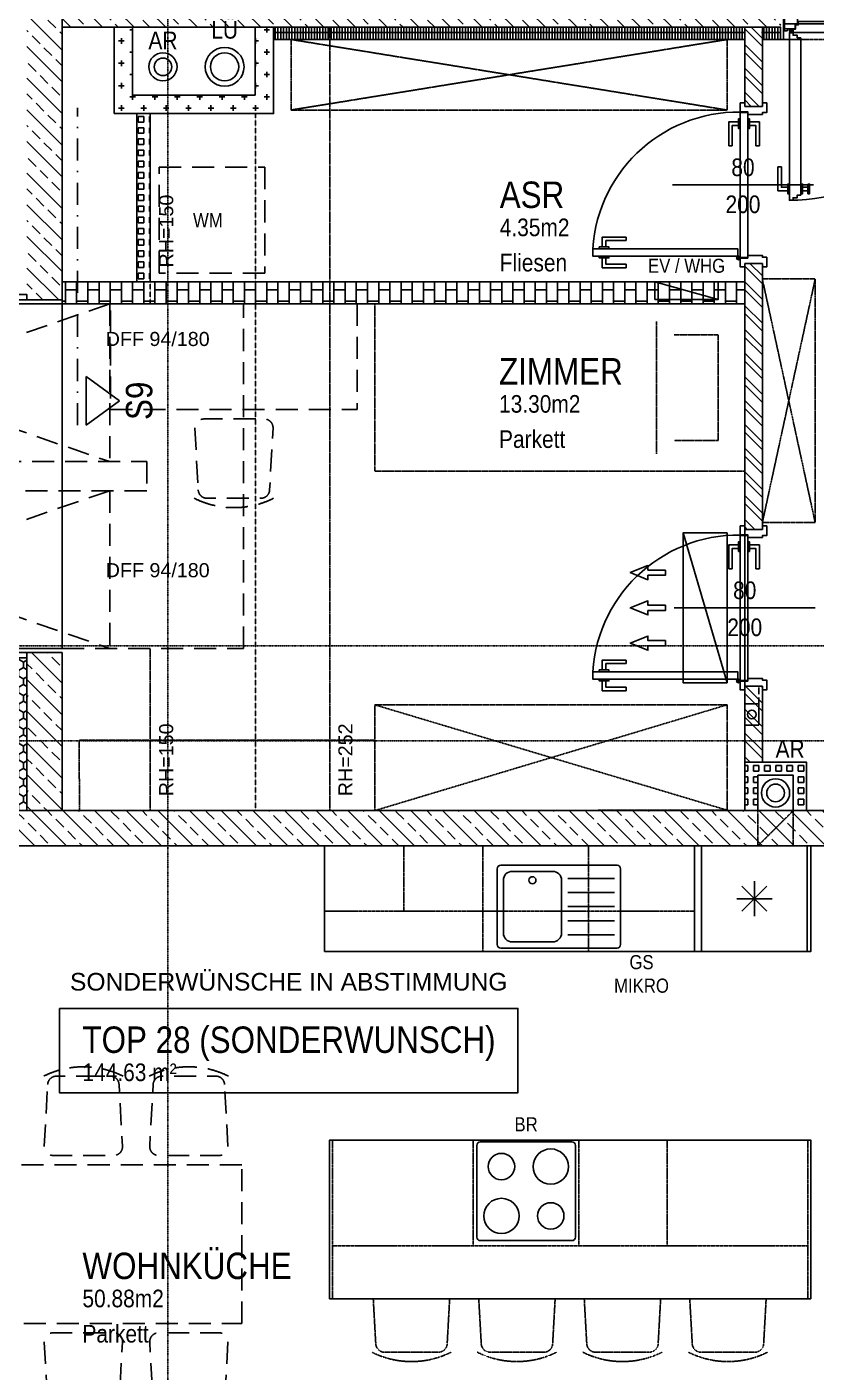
# Model space of a CAD drawing. Header units: millimetres. Extents: x -13147 to 51584, y -41547 to 69958.
# Drawn here: x 35555 to 40035, y -10006 to -2374 of the extents above; entities that cross this region are included whole.
import ezdxf
from ezdxf.enums import TextEntityAlignment as Align

# ---------------------------------------------------------------- set-up
doc = ezdxf.new("R2010")
doc.units = ezdxf.units.MM
for name, pattern in [('DASHDOT', [1, 0.5, -0.25, 0, -0.25]), ('HIDDEN', [0.375, 0.25, -0.125]), ('HIDDEN2', [0.1875, 0.125, -0.0625]), ('STRICHPUNKT', [1, 0.5, -0.25, 0, -0.25]), ('STRICHPUNKTX2', [2, 1, -0.5, 0, -0.5])]:
    doc.linetypes.add(name, pattern=pattern)
for name, color, linetype in [('00_HLP---------M0', 251, 'Continuous'), ('00_HLP-G00-L05-M0', 6, 'Continuous'), ('01-ANS-G00-L05-M0', 251, 'Continuous'), ('01-SCH-G00-L05-M0', 251, 'STRICHPUNKTX2'), ('01-TXT---------M0', 251, 'Continuous'), ('01-TXT---------PP', 1, 'Continuous'), ('01-TXT-G00-L05-M0', 1, 'Continuous'), ('02-AXO-G00-L05-M0', 251, 'STRICHPUNKT'), ('02-FIL-G00-L05-LILA', 251, 'Continuous'), ('02-FIL-G00-L05-ORANGE', 251, 'Continuous'), ('02-FIL-G00-L05-STB', 251, 'Continuous'), ('02-HID---------M0', 251, 'HIDDEN2'), ('02-HID-G00-L05-M0', 251, 'HIDDEN2'), ('02-TWA---------M0', 251, 'Continuous'), ('02-TWA-G00-L05-M0', 251, 'Continuous'), ('02-ZWA---------M0', 251, 'Continuous'), ('02-ZWA-G00-L05-M0', 251, 'Continuous'), ('03-ANS-G00-L05-M0', 251, 'Continuous'), ('03-SYM-G00-L05-M0', 251, 'Continuous'), ('04-STO---------M0', 251, 'Continuous'), ('04-SYM---------EP', 251, 'Continuous'), ('04-SYM-G00-L05-EP', 251, 'Continuous'), ('04-TXT-G00-L05-M0', 251, 'Continuous'), ('05-STO---------M0', 251, 'Continuous'), ('05-STO--------M0', 251, 'Continuous'), ('05-SYM---------M0', 251, 'Continuous'), ('05-SYM--------M0', 251, 'Continuous'), ('05-SYM-G00-L05-M0', 251, 'Continuous'), ('05-TXT--------M0', 251, 'Continuous'), ('05-TXT-G00-L05-M0', 251, 'Continuous'), ('05_HLP---------M0', 251, 'Continuous'), ('07-SAN---------M0', 251, 'Continuous'), ('07-SAN-G00-L05-FBHZG-EVERT', 251, 'Continuous'), ('07-SAN-G00-L05-KLIMA', 8, 'Continuous'), ('07-SAN-G00-L05-Küche', 251, 'Continuous'), ('07-SAN-G00-L05-M0', 251, 'Continuous'), ('07-SYM-G00-L05-M0', 251, 'STRICHPUNKT'), ('07-TXT---------M0', 251, 'Continuous'), ('07_MOB-G00-L05-M0', 251, 'HIDDEN2')]:
    doc.layers.add(name, color=color, linetype=linetype)
doc.styles.add('ARIAL', font='arial.ttf', dxfattribs={"width": 0.85})
doc.styles.get("Standard").update_dxf_attribs({"font": 'arial.ttf'})
pattern_1 = [(135, (-38458.13, -45395.47), (-89.80256, -89.80256), []), (135, (-38458.13, -45305.67), (-89.80256, -89.80256), [63.5, -31.75])]
pattern_2 = [(90, (-38458.126, -45395.47), (-31.75, -7e-10), [31.75, -31.75]), (180, (-38458.126, -45395.47), (7e-10, -31.75), [31.75, -31.75])]
pattern_3 = [(135, (-38458.13, -45395.47), (-67.35192, -67.35192), []), (135, (-38458.13, -45350.57), (-67.35192, -67.35192), [])]

# ---------------------------------------------------------------- blocks, each defined once
blk = doc.blocks.new('WET')
at = {"layer": '02-TWA---------M0'}
for points in [[(-0.53, 0), (-0.53, 0.2)], [(0.53, 0), (0.53, 0.2)]]:
    blk.add_lwpolyline(points, dxfattribs=at)
at = {"layer": '02-ZWA---------M0'}
for points in [[(-0.53, 0), (-0.53, -0.07)], [(0.53, 0), (0.53, -0.07)]]:
    blk.add_lwpolyline(points, dxfattribs=at)
at = {"layer": '05-STO---------M0'}
for points in [[(-0.525, 0.058), (-0.505, 0.058), (-0.505, 0.063, 0.414214), (-0.51, 0.068), (-0.53, 0.068)], [(0.525, 0.058), (0.505, 0.058), (0.505, 0.063, -0.414214), (0.51, 0.068), (0.53, 0.068)], [(-0.525, -0.01), (-0.505, -0.01), (-0.505, -0.015, -0.414214), (-0.51, -0.02), (-0.53, -0.02)], [(0.525, -0.01), (0.505, -0.01), (0.505, -0.015, 0.414214), (0.51, -0.02), (0.53, -0.02)]]:
    blk.add_lwpolyline(points, format="xyb", close=True, dxfattribs=at)
for points in [[(-0.464, -0.01), (-0.525, -0.01), (-0.525, 0.058), (-0.45, 0.058), (-0.45, 0.058), (-0.45, 0.058), (-0.45, 0.0195), (-0.464, 0.0195), (-0.464, -0.01)], [(0.464, -0.01), (0.525, -0.01), (0.525, 0.058), (0.45, 0.058), (0.45, 0.058), (0.45, 0.058), (0.45, 0.0195), (0.464, 0.0195), (0.464, -0.01)]]:
    blk.add_lwpolyline(points, dxfattribs=at)
at = {"layer": '05-SYM---------M0'}
for p, q in [((-0.422, -0.908), (-0.392, -0.908)), ((-0.422, -0.928), (-0.392, -0.928))]:
    blk.add_line(p, q, dxfattribs=at)
for points in [[(0.53, 0.018), (-0.53, 0.018)], [(-0.432, -0.061), (-0.432, -0.061), (-0.452, -0.061), (-0.452, -0.046), (-0.476, -0.046), (-0.476, -0.032), (-0.496, -0.032), (-0.496, -0.982), (-0.476, -0.982), (-0.476, -0.968), (-0.452, -0.968), (-0.452, -0.953), (-0.432, -0.953), (-0.432, -0.061)], [(-0.491, -0.021), (-0.481, -0.021)], [(-0.486, -0.026), (-0.486, -0.016)], [(-0.506, -0.928), (-0.562, -0.928), (-0.562, -0.793)], [(-0.542, -0.793), (-0.562, -0.793)], [(-0.506, -0.908), (-0.542, -0.908), (-0.542, -0.793)], [(-0.496, -0.9455), (-0.506, -0.9455), (-0.506, -0.8905), (-0.496, -0.8905)], [(-0.432, -0.9455), (-0.422, -0.9455), (-0.422, -0.8905), (-0.432, -0.8905)], [(-0.392, -0.9455), (-0.382, -0.9455), (-0.382, -0.8905), (-0.392, -0.8905)], [(-0.392, -0.9455), (-0.392, -0.8905)]]:
    blk.add_lwpolyline(points, dxfattribs=at)
blk.add_circle((-0.486, -0.021), 0.01, dxfattribs=at)
blk.add_arc((-0.486, -0.021), 0.9611, 269.40381, 0.65581, dxfattribs=at)
at = {"layer": '05_HLP---------M0'}
for p, q in [((0.401, 0.043), (0.401, 0.073)), ((0.421, 0.043), (0.421, 0.073))]:
    blk.add_line(p, q, dxfattribs=at)
for points in [[(0.4385, 0.073), (0.4385, 0.083), (0.3835, 0.083), (0.3835, 0.073)], [(-0.446, 0.033), (-0.446, 0.033), (-0.446, 0.013), (-0.461, 0.013), (-0.461, -0.011), (-0.475, -0.011), (-0.475, -0.031), (0.475, -0.031), (0.475, -0.011), (0.461, -0.011), (0.461, 0.013), (0.446, 0.013), (0.446, 0.033), (-0.446, 0.033)], [(0.4385, 0.073), (0.3835, 0.073)], [(0.4385, 0.033), (0.4385, 0.043), (0.3835, 0.043), (0.3835, 0.033)], [(0.421, -0.041), (0.421, -0.097), (0.286, -0.097)], [(0.401, -0.041), (0.401, -0.077), (0.286, -0.077)], [(0.4385, -0.031), (0.4385, -0.041), (0.3835, -0.041), (0.3835, -0.031)], [(0.286, -0.077), (0.286, -0.097)]]:
    blk.add_lwpolyline(points, dxfattribs=at)
blk = doc.blocks.new('01-SQM')
at = {"layer": '01-TXT---------M0', "color": 1, "style": 'ARIAL', "width": 0.85}
blk.add_attdef('ROOM', (0, 0), '', height=0.15, dxfattribs=at)
blk.add_attdef('AREA', text='', height=0.1, dxfattribs=at).set_placement((0, -0.06), align=Align.TOP_LEFT)
at = {"layer": '01-TXT---------PP', "color": 1, "style": 'ARIAL', "width": 0.85}
blk.add_attdef('NR', text='', height=0.15, dxfattribs=at).set_placement((-0.1173, 0), align=Align.RIGHT)
blk.add_attdef('FLOOR', text='', height=0.1, dxfattribs=at).set_placement((0, -0.26), align=Align.TOP_LEFT)
blk = doc.blocks.new('DFF_94_Doppelt')
at = {"layer": '00_HLP---------M0'}
for points in [[(0, 0.98), (0, 0.04)], [(0, 0.04), (0, -0.04)], [(0, -0.98), (0, -0.04)]]:
    blk.add_lwpolyline(points, dxfattribs=at)
at = {"layer": '02-HID---------M0'}
for points in [[(0.27, 0.9775), (-1.0302, 0.53), (0.27, 0.0825)], [(0, -0.9775), (1.03, -0.9775), (1.03, 0.9775), (0, 0.9775)], [(0.27, 0.9775), (0.27, 0.0825)], [(-0.3575, 0.0825), (0.48, 0.0825), (0.48, -0.0825), (-0.3575, -0.0825)], [(0.27, -0.0825), (-1.0302, -0.53), (0.27, -0.9775)], [(0.27, -0.0825), (0.27, -0.9775)]]:
    blk.add_lwpolyline(points, dxfattribs=at)
at = {"layer": '02-TWA---------M0'}
for points in [[(-0.2, 1), (0, 1)], [(-0.2, -1), (0, -1)]]:
    blk.add_lwpolyline(points, dxfattribs=at)
at = {"layer": '02-ZWA---------M0'}
for points in [[(-0.58, 0.9775), (0, 0.9775)], [(-0.58, 0.0825), (-0.3575, 0.0825), (-0.3575, -0.0825), (-0.58, -0.0825)], [(-0.58, -0.9775), (0, -0.9775)]]:
    blk.add_lwpolyline(points, dxfattribs=at)
blk.add_lwpolyline([(-0.58, 0.06), (-0.38, 0.06), (-0.38, -0.06), (-0.58, -0.06)], close=True, dxfattribs=at)
at = {"layer": '04-STO---------M0'}
for points in [[(-0.61, 0.955), (-0.61, 0.895), (-0.735, 0.895), (-0.735, 1.015), (-0.7, 1.015), (-0.7, 1), (-0.65, 1), (-0.65, 0.955), (-0.61, 0.955)], [(-0.58, 1), (-0.58, 1.03), (-0.7, 1.03), (-0.7, 1)], [(-0.58, 1), (-0.58, 0.955), (-0.65, 0.955), (-0.65, 1)], [(-0.61, 0.105), (-0.61, 0.165), (-0.735, 0.165), (-0.735, 0.045), (-0.7, 0.045), (-0.7, 0.06), (-0.65, 0.06), (-0.65, 0.105), (-0.61, 0.105)], [(-0.58, 0.06), (-0.58, 0.105), (-0.65, 0.105), (-0.65, 0.06)], [(-0.58, 0.06), (-0.58, 0.03), (-0.7, 0.03), (-0.7, 0.06)], [(-0.61, -0.105), (-0.61, -0.165), (-0.735, -0.165), (-0.735, -0.045), (-0.7, -0.045), (-0.7, -0.06), (-0.65, -0.06), (-0.65, -0.105), (-0.61, -0.105)], [(-0.58, -0.06), (-0.58, -0.03), (-0.7, -0.03), (-0.7, -0.06)], [(-0.58, -0.06), (-0.58, -0.105), (-0.65, -0.105), (-0.65, -0.06)], [(-0.61, -0.955), (-0.61, -0.895), (-0.735, -0.895), (-0.735, -1.015), (-0.7, -1.015), (-0.7, -1), (-0.65, -1), (-0.65, -0.955), (-0.61, -0.955)], [(-0.58, -1), (-0.58, -0.955), (-0.65, -0.955), (-0.65, -1)], [(-0.58, -1), (-0.58, -1.03), (-0.7, -1.03), (-0.7, -1)]]:
    blk.add_lwpolyline(points, close=True, dxfattribs=at)
for points in [[(-0.58, 1), (-0.2, 1), (-0.2, 1.03), (-0.58, 1.03)], [(-0.7, 0.03), (-0.7, -0.03)], [(-0.58, -1), (-0.2, -1), (-0.2, -1.03), (-0.58, -1.03)]]:
    blk.add_lwpolyline(points, dxfattribs=at)
at = {"layer": '04-SYM---------EP'}
for points in [[(-0.7, 1.03), (-1.1102, 1.03), (-1.1102, 1.015)], [(-0.735, 0.045), (-1.1102, 0.045), (-1.1102, 1.015), (-0.735, 1.015)], [(-0.735, 0.165), (-1.0302, 0.165), (-1.0302, 0.895), (-0.735, 0.895)], [(-1.0102, 0.895), (-1.0102, 0.165)], [(-0.735, 0.165), (-0.735, 0.895)], [(-0.61, 0.165), (-0.61, 0.895)], [(-0.7, 0.03), (-1.1102, 0.03), (-1.1102, 0.045)], [(-1.1102, 0.03), (-1.1102, -0.03)], [(-0.7, -0.03), (-1.1102, -0.03), (-1.1102, -0.045)], [(-0.735, -0.045), (-1.1102, -0.045), (-1.1102, -1.015), (-0.735, -1.015)], [(-0.735, -0.165), (-1.0302, -0.165), (-1.0302, -0.895), (-0.735, -0.895)], [(-1.0102, -0.895), (-1.0102, -0.165)], [(-0.735, -0.165), (-0.735, -0.895)], [(-0.61, -0.165), (-0.61, -0.895)], [(-0.7, -1.03), (-1.1102, -1.03), (-1.1102, -1.015)]]:
    blk.add_lwpolyline(points, dxfattribs=at)
blk = doc.blocks.new('03-rar')
blk.add_circle((0, 0), 0.05)
at = {"layer": '01-TXT---------M0', "color": 8, "style": 'ARIAL', "width": 0.85}
blk.add_attdef('RR', text='', height=0.1, dxfattribs=at).set_placement((0, 0.1), align=Align.CENTER)
blk = doc.blocks.new('TÜR-80_10er-WAND')
at = {"layer": '00_HLP---------M0'}
for points in [[(-0.3575, 0.027), (-0.3575, 0.083), (-0.2225, 0.083)], [(-0.2225, 0.063), (-0.2225, 0.083)], [(0.4, 0.017), (-0.4, 0.017)], [(-0.375, 0.017), (-0.375, 0.027), (-0.32, 0.027), (-0.32, 0.017)], [(-0.3375, 0.027), (-0.3375, 0.063), (-0.2225, 0.063)], [(-0.375, -0.025), (-0.375, -0.035), (-0.32, -0.035), (-0.32, -0.025)], [(-0.3575, -0.035), (-0.3575, -0.091), (-0.2225, -0.091)], [(-0.3375, -0.035), (-0.3375, -0.071), (-0.2225, -0.071)], [(-0.2225, -0.071), (-0.2225, -0.091)]]:
    blk.add_lwpolyline(points, dxfattribs=at)
blk.add_lwpolyline([(0.4115, -0.025), (-0.4115, -0.025), (-0.4115, -0.025), (-0.4115, 0.017), (0.4115, 0.017)], close=True, dxfattribs=at)
at = {"layer": '02-ZWA---------M0'}
for points in [[(-0.445, 0.1), (-0.445, 0)], [(0.445, 0.1), (0.445, 0)]]:
    blk.add_lwpolyline(points, dxfattribs=at)
at = {"layer": '05-STO--------M0'}
for points in [[(-0.465, 0.1), (-0.465, 0.125), (-0.41, 0.125), (-0.41, 0.1), (-0.4, 0.1), (-0.4, 0.017), (-0.415, 0.017), (-0.415, -0.025), (-0.465, -0.025), (-0.465, 0)], [(0.465, 0.1), (0.465, 0.125), (0.41, 0.125), (0.41, 0.1), (0.4, 0.1), (0.4, 0.017), (0.415, 0.017), (0.415, -0.025), (0.465, -0.025), (0.465, 0)]]:
    blk.add_lwpolyline(points, dxfattribs=at)
at = {"layer": '05-SYM---------M0'}
for points in [[(0.352, -0.8085), (0.296, -0.8085), (0.296, -0.6735)], [(0.316, -0.6735), (0.296, -0.6735)], [(0.352, -0.7885), (0.316, -0.7885), (0.316, -0.6735)], [(0.414, -0.8085), (0.47, -0.8085), (0.47, -0.6735)], [(0.414, -0.7885), (0.45, -0.7885), (0.45, -0.6735)], [(0.45, -0.6735), (0.47, -0.6735)], [(0.362, -0.826), (0.352, -0.826), (0.352, -0.771), (0.362, -0.771)], [(0.404, -0.826), (0.414, -0.826), (0.414, -0.771), (0.404, -0.771)]]:
    blk.add_lwpolyline(points, dxfattribs=at)
at = {"layer": '05-SYM--------M0'}
blk.add_lwpolyline([(0.404, -0.0395), (0.404, -0.8625), (0.404, -0.8625), (0.362, -0.8625), (0.362, -0.0395)], close=True, dxfattribs=at)
for points in [[(0.41, -0.036), (0.42, -0.036)], [(0.415, -0.031), (0.415, -0.041)]]:
    blk.add_lwpolyline(points, dxfattribs=at)
blk.add_circle((0.415, -0.036), 0.01, dxfattribs=at)
blk.add_arc((0.415, -0.036), 0.8282, 176.33088, 266.33088, dxfattribs=at)
blk = doc.blocks.new('05-TXT')
at = {"layer": '05-TXT--------M0'}
blk.add_line((-0.4, 0), (0.4, 0), dxfattribs=at)
at = {"layer": '05-TXT--------M0', "color": 8, "style": 'ARIAL', "width": 0.85}
blk.add_attdef('BREITE', text='', height=0.1, dxfattribs=at).set_placement((0, 0.05), align=Align.CENTER)
blk.add_attdef('HÖHE', text='', height=0.1, rotation=360, dxfattribs=at).set_placement((0, -0.06), align=Align.TOP_CENTER)
blk = doc.blocks.new('schnittführung')
at = {"color": 4, "linetype": 'DASHDOT', "ltscale": 0.25}
blk.add_line((0.2375, -0.1378), (0.2375, 1.6622), dxfattribs=at)
blk.add_line((0.2375, -0.1378), (0.2375, 1.6622), dxfattribs=at)
blk.add_line((0.2375, -0.1378), (0.2375, 1.6622), dxfattribs=at)
at = {"color": 4}
blk.add_lwpolyline([(0.1875, 0.1378), (0.1875, -0.1378), (0, 0)], close=True, dxfattribs=at)
at = {"layer": '07-TXT---------M0', "color": 9, "style": 'ARIAL', "text_generation_flag": 6, "width": 0.85}
blk.add_attdef('SCHNITT', text='', height=0.15, rotation=270, dxfattribs=at).set_placement((-0.0373, 0), align=Align.CENTER)
blk = doc.blocks.new('07-WM')
at = {"linetype": 'HIDDEN', "ltscale": 0.5}
blk.add_lwpolyline([(0.05, -0.05), (0.05, -0.65), (0.65, -0.65), (0.65, -0.05)], close=True, dxfattribs=at)
blk = doc.blocks.new('möbel_schreibtisch')
at = {"flags": 128}
blk.add_lwpolyline([(0, -0.1), (-0.6, -0.1), (-0.6, 1.3), (0, 1.3)], close=True, dxfattribs=at)
blk.add_lwpolyline([(-1.056, 0.8021, 0.39805), (-1.1032, 0.7521), (-1.1032, 0.4467, 0.39805), (-1.056, 0.3968), (-0.706, 0.3774, 0.430564), (-0.6532, 0.4273), (-0.6532, 0.7716, 0.430564), (-0.706, 0.8215)], format="xyb", close=True, dxfattribs=at)
blk.add_arc((-0.6532, 0.5994), 0.5031, 153.43495, 206.56505)
blk = doc.blocks.new('Kühlschrank')
blk.add_lwpolyline([(-0.3, 0), (0.3, 0), (0.3, -0.6), (-0.3, -0.6)], close=True)
for points in [[(0, -0.2), (0, -0.4)], [(-0.1, -0.3), (0.1, -0.3)], [(0.0707, -0.2293), (-0.0707, -0.3707)], [(-0.0707, -0.2293), (0.0707, -0.3707)]]:
    blk.add_lwpolyline(points)
blk = doc.blocks.new('kochfeld')
blk.add_lwpolyline([(-0.28, -0.55), (-0.28, -0.03, -0.414214), (-0.26, -0.01), (0.26, -0.01, -0.414214), (0.28, -0.03), (0.28, -0.55, -0.414214), (0.26, -0.57), (-0.26, -0.57, -0.414214)], format="xyb", close=True)
for centre, radius in [((-0.14, -0.15), 0.075), ((0.14, -0.15), 0.1), ((-0.14, -0.43), 0.1), ((0.14, -0.43), 0.075)]:
    blk.add_circle(centre, radius)
blk = doc.blocks.new('Spüle')
for points in [[(0.4, -0.02), (-0.26, -0.02, 0.414214), (-0.28, -0.04), (-0.28, -0.47, 0.414214), (-0.26, -0.49), (0.4, -0.49, 0.414214), (0.42, -0.47), (0.42, -0.04, 0.414214)], [(-0.195, -0.055), (0.035, -0.055, -0.414214), (0.085, -0.105), (0.085, -0.405, -0.414214), (0.035, -0.455), (-0.195, -0.455, -0.414214), (-0.245, -0.405), (-0.245, -0.105, -0.414214)]]:
    blk.add_lwpolyline(points, format="xyb", close=True)
for points in [[(0.12, -0.095), (0.385, -0.095)], [(0.12, -0.175), (0.385, -0.175)], [(0.12, -0.255), (0.385, -0.255)], [(0.12, -0.335), (0.385, -0.335)], [(0.12, -0.415), (0.385, -0.415)]]:
    blk.add_lwpolyline(points)
blk.add_circle((-0.08, -0.405), 0.02)
blk = doc.blocks.new('möbel_tisch_gross')
blk.add_lwpolyline([(-0.45, 0.9), (-0.45, -0.9), (0.45, -0.9), (0.45, 0.9)], close=True)
at = {"flags": 128}
for points in [[(-0.906, 0.8009, 0.39805), (-0.9532, 0.751), (-0.9532, 0.4456, 0.39805), (-0.906, 0.3957), (-0.556, 0.3762, 0.430564), (-0.5032, 0.4262), (-0.5032, 0.7704, 0.430564), (-0.556, 0.8204)], [(0.906, 0.8009, -0.39805), (0.9532, 0.751), (0.9532, 0.4456, -0.39805), (0.906, 0.3957), (0.556, 0.3762, -0.430564), (0.5032, 0.4262), (0.5032, 0.7704, -0.430564), (0.556, 0.8204)], [(-0.906, 0.2021, 0.39805), (-0.9532, 0.1521), (-0.9532, -0.1533, 0.39805), (-0.906, -0.2032), (-0.556, -0.2226, 0.430564), (-0.5032, -0.1727), (-0.5032, 0.1716, 0.430564), (-0.556, 0.2215)], [(0.906, 0.2021, -0.39805), (0.9532, 0.1521), (0.9532, -0.1533, -0.39805), (0.906, -0.2032), (0.556, -0.2226, -0.430564), (0.5032, -0.1727), (0.5032, 0.1716, -0.430564), (0.556, 0.2215)], [(-0.906, -0.8021, -0.39805), (-0.9532, -0.7521), (-0.9532, -0.4467, -0.39805), (-0.906, -0.3968), (-0.556, -0.3774, -0.430564), (-0.5032, -0.4273), (-0.5032, -0.7716, -0.430564), (-0.556, -0.8215)], [(0.906, -0.8021, 0.39805), (0.9532, -0.7521), (0.9532, -0.4467, 0.39805), (0.906, -0.3968), (0.556, -0.3774, 0.430564), (0.5032, -0.4273), (0.5032, -0.7716, 0.430564), (0.556, -0.8215)]]:
    blk.add_lwpolyline(points, format="xyb", close=True, dxfattribs=at)
for centre, start, end in [((-0.5032, 0.5983), 153.43495, 206.56505), ((0.5032, 0.5983), 333.43495, 26.56505), ((-0.5032, -0.0006), 153.43495, 206.56505), ((0.5032, -0.0006), 333.43495, 26.56505), ((-0.5032, -0.5994), 153.43495, 206.56505), ((0.5032, -0.5994), 333.43495, 26.56505)]:
    blk.add_arc(centre, 0.5031, start, end)
blk = doc.blocks.new('KLIMAGERÄT')
for points in [[(-0.425, 0), (0.425, 0), (0.425, -0.25), (-0.425, -0.25), (-0.425, 0)], [(-0.215, -0.35), (-0.215, -0.45), (-0.24, -0.45), (-0.2, -0.55), (-0.2, -0.55), (-0.16, -0.45), (-0.185, -0.45), (-0.185, -0.35), (-0.215, -0.35)], [(-0.015, -0.35), (-0.015, -0.45), (-0.04, -0.45), (0, -0.55), (0, -0.55), (0.04, -0.45), (0.015, -0.45), (0.015, -0.35), (-0.015, -0.35)], [(0.215, -0.35), (0.215, -0.45), (0.24, -0.45), (0.2, -0.55), (0.2, -0.55), (0.16, -0.45), (0.185, -0.45), (0.185, -0.35), (0.215, -0.35)]]:
    blk.add_lwpolyline(points, close=True)
blk.add_lwpolyline([(-0.425, -0.25), (0.425, 0)])
blk = doc.blocks.new('07_Klimasifon')
at = {"layer": '00_HLP---------M0', "linetype": 'HIDDEN2', "ltscale": 0.3}
blk.add_lwpolyline([(0, -0.1), (0.08, -0.1), (0.08, 0), (0, 0)], close=True, dxfattribs=at)
at = {"layer": '07-SAN---------M0'}
blk.add_lwpolyline([(0, -0.22), (0.08, -0.22), (0.08, -0.1), (0, -0.1)], close=True, dxfattribs=at)
blk.add_circle((0.04, -0.16), 0.025, dxfattribs=at)

msp = doc.modelspace()

# ---------------------------------------------------------------- hatches: boundary and pattern name
at = {"layer": '02-FIL-G00-L05-LILA'}
h = msp.add_hatch(dxfattribs=at)
h.set_pattern_fill('HONEY', color=256, scale=10, angle=197.04654128, style=0)
h.set_pattern_definition([(90, (-38458.126, -45395.47), (-27.4963, 47.625), [31.75, -63.5]), (210, (-38458.126, -45395.47), (-27.49631, -47.624994), [31.75, -63.5]), (150, (-38458.126, -45395.47), (-54.99261, 6e-06), [-63.5, 31.75])])
h.paths.add_polyline_path([(35554.505, -5952.9706), (35244.505, -5952.9706), (35244.505, -6820.4706), (35554.505, -6820.4706)])
at = {"layer": '02-FIL-G00-L05-ORANGE'}
h = msp.add_hatch(dxfattribs=at)
h.set_pattern_fill('CROSS', color=256, scale=10, angle=197.04654128, style=0)
h.set_pattern_definition([(90, (-38458.126, -45395.47), (-63.5, 63.5), [31.75, -95.25]), (180, (-38442.25, -45379.596), (-63.5, -63.5), [31.75, -95.25])])
h.paths.add_polyline_path([(36954.505, -2375.4706), (36849.505, -2375.4706), (36849.505, -2760.4706), (36154.505, -2760.4706), (36154.505, -2375.4706), (36049.505, -2375.4706), (36049.505, -2865.4706), (36954.505, -2865.4706)])
h = msp.add_hatch(dxfattribs=at)
h.set_pattern_fill('GRATE', color=256, scale=20, angle=197.04654128, style=0)
h.set_pattern_definition([(90, (-38458.126, -45395.47), (-15.875, -3e-10), []), (180, (-38458.126, -45395.47), (1e-09, -63.5), [])])
h.paths.add_polyline_path([(39629.505, -2375.4706), (36954.505, -2375.4706), (36954.505, -2445.4706), (39629.505, -2445.4706)])
h = msp.add_hatch(dxfattribs=at)
h.set_pattern_fill('ANSI32', color=256, scale=10, angle=197.04654128, style=0)
h.set_pattern_definition(pattern_3)
h.paths.add_polyline_path([(39729.505, -2375.4706), (39629.505, -2375.4706), (39629.505, -2825.4706), (39729.505, -2825.4706)])
h = msp.add_hatch(dxfattribs=at)
h.set_pattern_fill('GRATE', color=256, scale=20, angle=197.04654128, style=0)
h.set_pattern_definition([(90, (-38463.126, -45395.47), (-15.875, -3e-10), []), (180, (-38463.126, -45395.47), (1e-09, -63.5), [])])
h.paths.add_polyline_path([(39834.505, -2375.4706), (39724.505, -2375.4706), (39724.505, -2445.4706), (39834.505, -2445.4706)])
h = msp.add_hatch(dxfattribs=at)
h.set_pattern_fill('SQUARE', color=256, scale=10, angle=197.04654128, style=0)
h.set_pattern_definition(pattern_2)
h.paths.add_polyline_path([(36254.505, -2865.4706), (36179.505, -2865.4706), (36179.505, -3820.4706), (36254.505, -3820.4706)])
h = msp.add_hatch(dxfattribs=at)
h.set_pattern_fill('ANSI32', color=256, scale=10, angle=197.04654128, style=0)
h.set_pattern_definition(pattern_3)
h.paths.add_polyline_path([(39729.505, -3715.4706), (39629.505, -3715.4706), (39629.505, -5225.4706), (39729.505, -5225.4706)])
h = msp.add_hatch(dxfattribs=at)
h.set_pattern_fill('BRICK', color=256, scale=10, angle=197.04654128, style=0)
h.set_pattern_definition([(90, (-38458.126, -45395.47), (-63.5, -1e-09), []), (180, (-38458.13, -45395.47), (3e-09, -127), [63.5, -63.5]), (180, (-38458.13, -45331.97), (3e-09, -127), [-63.5, 63.5])])
h.paths.add_polyline_path([(39629.505, -3820.4706), (35754.5038, -3820.4706), (35754.5038, -3922.9706), (35754.505, -3945.4706), (39629.505, -3945.4706)])
h = msp.add_hatch(dxfattribs=at)
h.set_pattern_fill('ANSI32', color=256, scale=10, angle=197.04654128, style=0)
h.set_pattern_definition(pattern_3)
h.paths.add_polyline_path([(39729.505, -6115.4706), (39629.505, -6115.4706), (39629.505, -6545.4706), (39729.505, -6545.4706)])
h = msp.add_hatch(dxfattribs=at)
h.set_pattern_fill('SQUARE', color=256, scale=10, angle=197.04654128, style=0)
h.set_pattern_definition(pattern_2)
h.paths.add_polyline_path([(39629.505, -6545.4706), (39629.505, -6820.4706), (39704.505, -6820.4706), (39704.505, -6620.4706), (39904.505, -6620.4706), (39904.505, -6820.4706), (39979.505, -6820.4706), (39979.505, -6545.4706)])
at = {"layer": '02-FIL-G00-L05-STB'}
h = msp.add_hatch(dxfattribs=at)
h.set_pattern_fill('ANSI33', color=256, scale=20, angle=197.04654128, style=0)
h.set_pattern_definition(pattern_1)
h.paths.add_polyline_path([(35754.5062, -925.4706), (35554.505, -925.4706), (35554.505, -3922.9706), (35754.5038, -3922.9706)])
h = msp.add_hatch(dxfattribs=at)
h.set_pattern_fill('ANSI33', color=256, scale=20, angle=197.04654128, style=0)
h.set_pattern_definition(pattern_1)
h.paths.add_polyline_path([(39834.505, -2175.4706), (35754.5052, -2175.4706), (35754.505, -2375.4706), (39834.505, -2375.4706)])
h = msp.add_hatch(dxfattribs=at)
h.set_pattern_fill('ANSI33', color=256, scale=20, angle=197.04654128, style=0)
h.set_pattern_definition(pattern_1)
h.paths.add_polyline_path([(35754.5022, -5922.9706), (35554.505, -5922.9706), (35554.505, -6820.4706), (35754.5016, -6820.4706)])
h = msp.add_hatch(dxfattribs=at)
h.set_pattern_fill('ANSI33', color=256, scale=20, angle=197.04654128, style=0)
h.set_pattern_definition(pattern_1)
h.paths.add_polyline_path([(40109.505, -6820.4706), (34504.5032, -6820.4706), (34504.5068, -7470.4774), (34704.5068, -7470.4774), (34704.5068, -7020.4706), (40109.505, -7020.4706)])

# ---------------------------------------------------------------- linework, layer by layer
at = {"layer": '00_HLP-G00-L05-M0', "linetype": 'HIDDEN2', "ltscale": 2}
msp.add_lwpolyline([(36852.0281, -6820.4706), (36852.0281, -2865.4706)], dxfattribs=at)
at = {"layer": '01-ANS-G00-L05-M0'}
msp.add_lwpolyline([(39629.505, -5225.4706), (39629.505, -6115.4706)], dxfattribs=at)
at = {"layer": '01-TXT-G00-L05-M0'}
msp.add_lwpolyline([(35739.395, -7943.0146), (38341.8735, -7943.0146), (38341.8735, -8421.4697), (35739.395, -8421.4697)], close=True, dxfattribs=at)
at = {"layer": '02-AXO-G00-L05-M0'}
for points in [[(36354.505, 16928.2275), (36354.505, -17999.2142)], [(16441.8735, -5885.4706), (50054.505, -5885.4706)], [(16441.8735, -6425.4706), (50054.505, -6425.4706)]]:
    msp.add_lwpolyline(points, dxfattribs=at)
at = {"layer": '02-HID-G00-L05-M0', "color": 4}
msp.add_line((39704.505, -7020.4706), (39904.505, -6820.4706), dxfattribs=at)
at = {"layer": '02-HID-G00-L05-M0'}
for points in [[(37274.505, -2375.4706), (37274.505, -6820.4706)], [(36254.505, -6820.4706), (36254.505, -5900.4706)]]:
    msp.add_lwpolyline(points, dxfattribs=at)
at = {"layer": '02-HID-G00-L05-M0', "ltscale": 0.5}
for points in [[(39834.505, -2445.4706), (40924.505, -2445.4706)], [(35004.505, -6820.4706), (35004.505, -3945.4706), (35754.505, -3945.4706)]]:
    msp.add_lwpolyline(points, dxfattribs=at)
at = {"layer": '02-HID-G00-L05-M0', "ltscale": 2}
msp.add_lwpolyline([(36254.505, -3945.4706), (36254.505, -2865.4706)], dxfattribs=at)
at = {"layer": '02-HID-G00-L05-M0', "color": 4}
msp.add_lwpolyline([(39704.505, -6820.4706), (39904.505, -6820.4706), (39904.505, -7020.4706), (39704.505, -7020.4706)], close=True, dxfattribs=at)
at = {"layer": '02-TWA-G00-L05-M0'}
for p, q in [((35754.5062, -925.4706), (35754.5038, -3922.9706)), ((39834.505, -2375.4706), (35754.505, -2375.4706)), ((35554.505, -5922.9706), (35554.505, -6820.4706)), ((35754.5022, -5922.9706), (35754.5016, -6820.4706)), ((34504.5032, -6820.4706), (40114.505, -6820.4706))]:
    msp.add_line(p, q, dxfattribs=at)
msp.add_lwpolyline([(40114.505, -7020.4706), (34704.5068, -7020.4706)], dxfattribs=at)
at = {"layer": '02-ZWA-G00-L05-M0'}
for p, q in [((36049.505, -2865.4706), (36049.505, -2375.4706)), ((36154.505, -2760.4706), (36154.505, -2375.4706)), ((39629.505, -2375.4706), (39629.505, -2825.4706)), ((39729.505, -2375.4706), (39729.505, -2825.4706)), ((39834.505, -2445.4706), (39729.505, -2445.4706)), ((39629.505, -5225.4706), (39629.505, -3715.4706)), ((39729.505, -5225.4706), (39729.505, -3715.4706)), ((39629.505, -6820.4706), (39629.505, -6115.4706)), ((39729.505, -6545.4706), (39729.505, -6115.4706))]:
    msp.add_line(p, q, dxfattribs=at)
for points in [[(36954.505, -2375.4706), (36954.505, -2865.4706), (36049.505, -2865.4706)], [(36849.505, -2375.4706), (36849.505, -2760.4706), (36154.505, -2760.4706)], [(36954.505, -2445.4706), (39629.505, -2445.4706)], [(36179.505, -2865.4706), (36179.505, -3820.4706)], [(36254.505, -2865.4706), (36254.505, -3820.4706)], [(39629.505, -3820.4706), (35754.505, -3820.4706)], [(35754.5038, -3922.9706), (35754.505, -3945.4706)], [(39629.505, -3945.4706), (35754.505, -3945.4706)], [(39629.505, -6545.4706), (39979.505, -6545.4706), (39979.505, -6820.4706)], [(39904.505, -6820.4706), (39904.505, -6620.4706), (39704.505, -6620.4706), (39704.505, -6820.4706)]]:
    msp.add_lwpolyline(points, dxfattribs=at)
at = {"layer": '03-ANS-G00-L05-M0'}
for points in [[(36154.505, -2375.4706), (36154.505, -2760.4706), (36849.505, -2760.4706), (36849.505, -2375.4706)], [(39704.505, -6620.4706), (39904.505, -6620.4706), (39904.505, -6820.4706), (39704.505, -6820.4706)]]:
    msp.add_lwpolyline(points, close=True, dxfattribs=at)
at = {"layer": '03-SYM-G00-L05-M0'}
for centre, radius in [((36677.005, -2600.4706), 110), ((36327.005, -2600.4706), 80), ((39804.505, -6720.4706), 80)]:
    msp.add_circle(centre, radius, dxfattribs=at)
at = {"layer": '07-SAN-G00-L05-FBHZG-EVERT'}
msp.add_lwpolyline([(39479.505, -3820.4706), (39479.505, -3920.4706), (39119.505, -3920.4706), (39119.505, -3820.4706)], close=True, dxfattribs=at)
msp.add_lwpolyline([(39479.505, -3920.4706), (39119.505, -3820.4706)], dxfattribs=at)
at = {"layer": '07-SAN-G00-L05-Küche', "linetype": 'HIDDEN2', "ltscale": 0.5}
for points in [[(37693.505, -7390.4706), (37693.505, -7020.4704)], [(38143.505, -7620.4704), (38143.505, -7020.4704)], [(38743.505, -7620.4704), (38743.505, -7020.4704)], [(37243.505, -7390.4706), (39343.505, -7390.4706)], [(37288.505, -8690.4671), (37288.505, -9590.4673)], [(38088.505, -8690.4671), (38088.505, -9290.4679)], [(38688.505, -8690.4671), (38688.505, -9290.4676)], [(39188.505, -8690.4671), (39188.505, -9290.4674)], [(39988.505, -8690.4671), (39988.505, -9590.4673)], [(39988.505, -9290.4671), (37288.505, -9290.468)]]:
    msp.add_lwpolyline(points, dxfattribs=at)
at = {"layer": '07-SAN-G00-L05-Küche'}
msp.add_lwpolyline([(39343.505, -7620.4704), (39343.505, -7020.4704)], dxfattribs=at)
at = {"layer": '07-SAN-G00-L05-M0'}
for points in [[(37243.505, -7620.4525), (37293.612, -7620.4702), (37293.612, -7620.4702), (40004.505, -7620.4704), (40004.505, -7020.4706), (37243.505, -7020.4706)], [(40004.505, -9590.4673), (37272.505, -9590.4682), (37272.505, -8690.468), (40004.505, -8690.4671)]]:
    msp.add_lwpolyline(points, close=True, dxfattribs=at)
at = {"layer": '07_MOB-G00-L05-M0'}
for points in [[(39529.505, -2445.4706), (37054.505, -2445.4706), (37054.505, -2845.4706), (39529.505, -2845.4706), (39529.505, -2445.4706)], [(37529.505, -4895.4706), (37529.505, -3945.4706), (39629.505, -3945.4706), (39629.505, -4895.4706)], [(39529.505, -6220.4703), (39529.505, -6818.2909), (37529.505, -6820.4706), (37529.505, -6220.4703)]]:
    msp.add_lwpolyline(points, close=True, dxfattribs=at)
for points in [[(37054.505, -2845.4706), (39529.505, -2445.4706)], [(37054.505, -2445.4706), (39529.505, -2845.4706)], [(40029.505, -5186.7195), (40029.505, -3804.2206), (39729.505, -3804.2206), (39729.505, -5186.7206), (40029.5047, -5186.7206)], [(39729.505, -3804.2206), (40029.505, -5186.7195)], [(39729.505, -5186.7206), (40029.505, -3804.2206)], [(39129.505, -4795.4706), (39129.505, -4045.4706)], [(39229.505, -4720.4706), (39479.505, -4720.4706), (39479.505, -4120.4706), (39229.505, -4120.4706)], [(39529.505, -6220.4703), (37529.505, -6820.4706)], [(37529.505, -6220.4703), (39529.505, -6818.2909)], [(37529.505, -6420.4707), (35852.0281, -6420.4707), (35852.3537, -6820.4706), (37529.5064, -6820.4706), (37529.505, -6420.4707)]]:
    msp.add_lwpolyline(points, dxfattribs=at)
for points in [[(37520.772, -9590.4678), (37534.9923, -9846.4317, 0.39805028), (37584.9153, -9893.6582), (37890.3166, -9893.6582, 0.398050283), (37940.2397, -9846.4317), (37954.4599, -9590.4676)], [(38119.6385, -9590.4678), (38133.8587, -9846.4317, 0.39805028), (38183.7818, -9893.6582), (38489.1831, -9893.6582, 0.398050283), (38539.1061, -9846.4317), (38553.3264, -9590.4676)], [(38718.505, -9590.4678), (38732.7252, -9846.4317, 0.39805028), (38782.6482, -9893.6582), (39088.0496, -9893.6582, 0.398050283), (39137.9726, -9846.4317), (39152.1928, -9590.4676)], [(39317.3715, -9590.4678), (39331.5917, -9846.4317, 0.39805028), (39381.5147, -9893.6582), (39686.9161, -9893.6582, 0.398050283), (39736.8391, -9846.4317), (39751.0593, -9590.4676)], [(37512.616, -9893.6582, 0.236067978), (37962.616, -9893.6582, -36.027754262)], [(38111.4824, -9893.6582, 0.236067978), (38561.4824, -9893.6582, -36.027754262)], [(38710.3489, -9893.6582, 0.236067978), (39160.3489, -9893.6582, -36.027754262)], [(39309.2154, -9893.6582, 0.236067978), (39759.2154, -9893.6582, -36.027754262)]]:
    msp.add_lwpolyline(points, format="xyb", dxfattribs=at)

# ---------------------------------------------------------------- block references
at = {"layer": '01-SCH-G00-L05-M0'}
ref = msp.add_blockref('schnittführung', (36079.3735, -4495.4706), dxfattribs=dict(at, xscale=-1000, yscale=1000, zscale=1000, rotation=359.9999999995769))
ref.add_attrib('SCHNITT', 'S9', dxfattribs={"layer": '07-TXT---------M0', "color": 9, "extrusion": (0, 0, -1), "height": 150, "rotation": 270, "style": 'ARIAL', "text_generation_flag": 2, "width": 0.85}).set_placement((-36116.6328, -4495.4706), align=Align.TOP_CENTER)
at = {"layer": '01-TXT-G00-L05-M0', "xscale": 1000, "yscale": 1000, "zscale": 1000}
for p, rotation, values in [((38238.7356, -3401.318), 359.9999999645588, {'ROOM': 'ASR', 'AREA': '4.35m2', 'FLOOR': 'Fliesen'}), ((38234.7716, -4402.9714), 359.999999992073, {'ROOM': 'ZIMMER', 'AREA': '13.30m2', 'FLOOR': 'Parkett'}), ((35869.8305, -8195.4706), 359.9999999962419, {'ROOM': 'TOP 28 (SONDERWUNSCH)', 'AREA': '144.63 m²'}), ((35869.8305, -9478.7986), 359.9999999987431, {'ROOM': 'WOHNKÜCHE', 'AREA': '50.88m2', 'FLOOR': 'Parkett'})]:
    msp.add_blockref('01-SQM', p, dxfattribs=dict(at, rotation=rotation)).add_auto_attribs(values)
at = {"layer": '03-SYM-G00-L05-M0'}
ref = msp.add_blockref('03-rar', (36677.005, -2600.4706), dxfattribs=dict(at, xscale=1600.000000325963, yscale=1600.000000325963, zscale=1600.000000325963, rotation=1.2444225e-09))
ref.add_attrib('RR', 'LÜ', dxfattribs={"layer": '01-TXT---------M0', "color": 8, "height": 100, "rotation": 0, "style": 'ARIAL', "width": 0.85}).set_placement((36677.005, -2440.4706), align=Align.CENTER)
at = {"layer": '03-SYM-G00-L05-M0', "xscale": 1000, "yscale": 1000, "zscale": 1000, "rotation": 1.2444225e-09}
msp.add_blockref('03-rar', (36327.005, -2600.4706), dxfattribs=at).add_auto_attribs({'RR': 'AR'})
at = {"layer": '03-SYM-G00-L05-M0'}
ref = msp.add_blockref('03-rar', (39804.505, -6720.4706), dxfattribs=dict(at, xscale=1000, yscale=1000, zscale=1000, rotation=2.95923756e-08))
ref.add_attrib('RR', 'AR', (39804.505, -6520.4706), dxfattribs={"layer": '01-TXT---------M0', "color": 8, "height": 100, "rotation": 0.00000003, "style": 'ARIAL', "width": 0.85})
at = {"layer": '04-SYM-G00-L05-EP', "xscale": 1000, "yscale": 1000, "zscale": 1000, "rotation": 1.2444225e-09}
msp.add_blockref('DFF_94_Doppelt', (35754.505, -4922.9706), dxfattribs=at)
at = {"layer": '05-SYM-G00-L05-M0', "xscale": 1000, "yscale": 1000, "zscale": 1000}
for name, p, rotation in [('WET', (40379.505, -2375.4706), 359.9999998244866), ('TÜR-80_10er-WAND', (39629.505, -3270.4706), 269.999999787801), ('TÜR-80_10er-WAND', (39629.505, -5670.4706), 269.9999996944194)]:
    msp.add_blockref(name, p, dxfattribs=dict(at, rotation=rotation))
at = {"layer": '05-TXT-G00-L05-M0', "xscale": 1000, "yscale": 1000, "zscale": 1000, "rotation": 2.2922269e-08}
for p in [(39619.505, -3270.4706), (39629.505, -5670.4706)]:
    msp.add_blockref('05-TXT', p, dxfattribs=at).add_auto_attribs({'BREITE': '80', 'HÖHE': '200'})
at = {"layer": '07-SAN-G00-L05-KLIMA', "xscale": 1000, "yscale": 1000, "zscale": 1000}
for name, p, rotation in [('KLIMAGERÄT', (39529.505, -5670.4706), 270.0000000012445), ('07_Klimasifon', (39629.505, -6115.4706), 359.9999999995769)]:
    msp.add_blockref(name, p, dxfattribs=dict(at, rotation=rotation))
at = {"layer": '07-SAN-G00-L05-Küche', "yscale": 1000, "zscale": 1000}
for name, p, xscale, rotation in [('Kühlschrank', (39684.505, -7620.4704), -1000, 179.9999999987431), ('Spüle', (38504.505, -7620.4703), -1000, 180.0000000054132), ('kochfeld', (38388.505, -8690.4676), 1000, 3.29274289e-08)]:
    msp.add_blockref(name, p, dxfattribs=dict(at, xscale=xscale, rotation=rotation))
at = {"layer": '07-SAN-G00-L05-M0', "xscale": -1000, "yscale": 1000, "zscale": 1000, "rotation": 89.99999997122896}
msp.add_blockref('07-WM', (36254.505, -3120.4706), dxfattribs=at)
at = {"layer": '07_MOB-G00-L05-M0', "xscale": 1000, "yscale": 1000, "zscale": 1000}
for name, p, rotation in [('möbel_schreibtisch', (37329.2501, -3945.471), 90.00000002792483), ('möbel_tisch_gross', (35874.505, -9280.4706), 90.00000009462593)]:
    msp.add_blockref(name, p, dxfattribs=dict(at, rotation=rotation))

# ---------------------------------------------------------------- texts
at = {"layer": '01-TXT-G00-L05-M0'}
for s, insert, char_height, width, attachment_point, rotation in [('{\\fArial|b0|i0|c0|p34;RH=150}', (36305.1009, -3739.0325), 80, 1460, 1, 90), ('{\\fArial|b0|i0|c0|p34;RH=150}', (36305.1009, -6739.0325), 80, 1460, 1, 90), ('{\\fArial|b0|i0|c0|p34;RH=252}', (37322.6239, -6739.0325), 80, 1460, 1, 90), ('{\\fArial|b0|i0|c0|p34;SONDERWÜNSCHE IN ABSTIMMUNG}', (37040.6343, -7843.0146), 100, 3019.2, 8, 0)]:
    msp.add_mtext(s, dxfattribs=dict(at, insert=insert, char_height=char_height, width=width, attachment_point=attachment_point, rotation=rotation))
at = {"layer": '04-TXT-G00-L05-M0', "char_height": 80, "width": 1463.6, "attachment_point": 3, "rotation": 0}
for insert in [(36592.0211, -4104.6438), (36592.0211, -5416.4907)]:
    msp.add_mtext('{\\fArial|b0|i0|c0|p34;DFF 94/180}', dxfattribs=dict(at, insert=insert))
at = {"layer": '07-SAN-G00-L05-FBHZG-EVERT', "insert": (39299.505, -3770.4706), "char_height": 80, "width": 1165, "attachment_point": 8, "rotation": 0, "style": 'ARIAL'}
msp.add_mtext('EV / WHG', dxfattribs=at)
at = {"layer": '07-SYM-G00-L05-M0', "linetype": 'Continuous', "insert": (36582.0281, -3470.4706), "char_height": 80, "width": 505.386808, "attachment_point": 5, "rotation": 0.00000003, "style": 'ARIAL'}
msp.add_mtext('WM', dxfattribs=at)
at = {"layer": '07-SYM-G00-L05-M0', "insert": (39043.505, -7640.4704), "char_height": 80, "width": 545.8, "attachment_point": 2, "style": 'ARIAL'}
msp.add_mtext('GS\\PMIKRO', dxfattribs=at)
at = {"layer": '07-SYM-G00-L05-M0', "insert": (38388.5051, -8560.4678), "char_height": 80, "width": 545.8, "attachment_point": 2, "rotation": 359.99999999, "style": 'ARIAL'}
msp.add_mtext('BR', dxfattribs=at)

doc.saveas('drawing.dxf')
